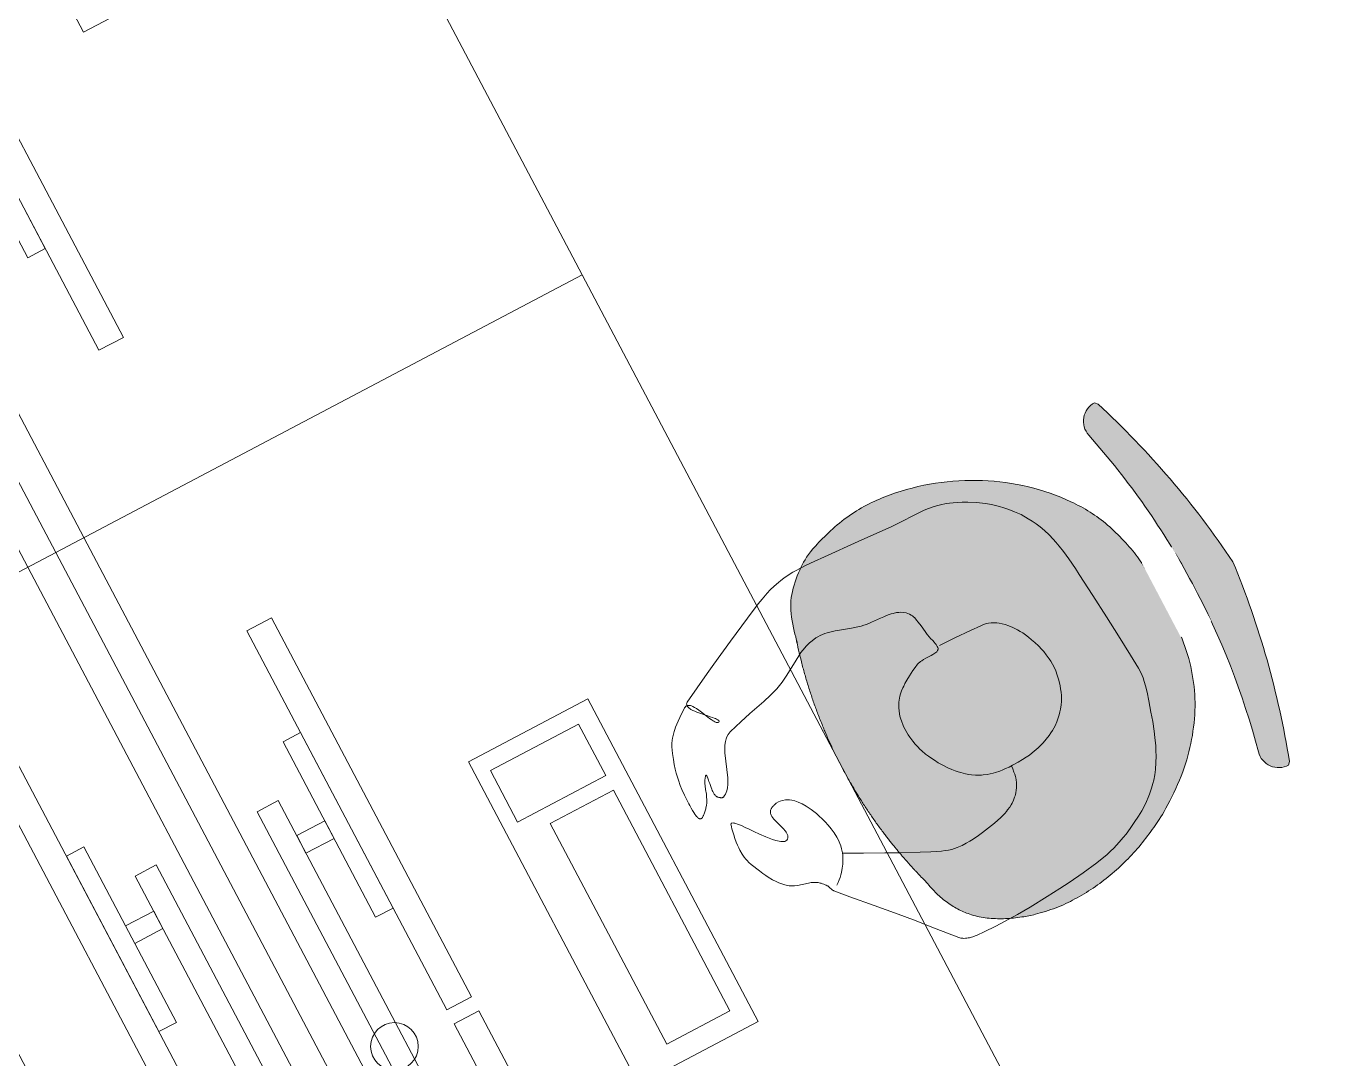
# Model space of a CAD drawing. Header units: millimetres. Extents: x 76548 to 83157, y 1824 to 49172.
# Drawn here: x 79075 to 80727, y 16327 to 17628 of the extents above; entities that cross this region are included whole.
import ezdxf

# ---------------------------------------------------------------- set-up
doc = ezdxf.new("R2010")
doc.units = ezdxf.units.MM
doc.header["$MEASUREMENT"] = 0
doc.layers.add('FURN-FILE', color=211, linetype='Continuous', lineweight=0)
doc.layers.add('FURN-WKST', color=42, linetype='Continuous', lineweight=13)

# ---------------------------------------------------------------- blocks, each defined once
blk = doc.blocks.new('*U137')
at = {"color": 0, "linetype": 'ByBlock', "lineweight": -2, "flags": 128}
for points in [[(-93.8, -226.5), (-76.1, 233.1), (93.8, 226.5), (76.1, -233.1), (-93.8, -226.5)], [(65, 131.6), (67.8, 204.9), (-57.6, 209.7), (-60.4, 136.4), (65, 131.6)], [(-37.9, -200.2), (-25.8, 114.3), (64.2, 110.8), (52, -203.7), (-37.9, -200.2)]]:
    blk.add_lwpolyline(points, close=True, dxfattribs=at)
blk = doc.blocks.new('wrk3_25')
at = {"layer": 'FURN-FILE', "color": 0, "linetype": 'Continuous', "lineweight": 0, "flags": 128}
for points in [[(760, 166.9), (1300, 166.9), (1300, 201.9), (760, 201.9), (760, 166.9)], [(905, 166.9), (1155, 166.9), (1155, 141.9), (905, 141.9), (905, 166.9)]]:
    blk.add_lwpolyline(points, close=True, dxfattribs=at)
at = {"layer": 'FURN-WKST', "color": 0}
blk.add_line((0, 40), (1500, 40), dxfattribs=at)
at = {"layer": 'FURN-WKST', "color": 0, "flags": 128}
blk.add_lwpolyline([(0, 0), (1500, 0), (1500, 750), (0, 750), (0, 0)], close=True, dxfattribs=at)
at = {"layer": 'FURN-FILE', "color": 0, "linetype": 'Continuous', "lineweight": 0, "rotation": 92.21320400544748}
blk.add_blockref('*U137', (706.2, 421.9), dxfattribs=at)
blk = doc.blocks.new('wrk3_27')
at = {"layer": 'FURN-WKST', "color": 0}
blk.add_line((0, 40), (1500, 40), dxfattribs=at)
at = {"layer": 'FURN-WKST', "color": 0, "extrusion": (0, 0, -1), "flags": 128}
blk.add_lwpolyline([(0, 0), (-1500, 0), (-1500, 750), (0, 750), (0, 0)], close=True, dxfattribs=at)
blk = doc.blocks.new('*U149')
at = {"color": 0, "linetype": 'ByBlock', "lineweight": -2, "extrusion": (0, 0, -1), "flags": 128}
for points in [[(93.8, -226.5), (76.1, 233.1), (-93.8, 226.5), (-76.1, -233.1), (93.8, -226.5)], [(-65, 131.6), (-67.8, 204.9), (57.6, 209.7), (60.4, 136.4), (-65, 131.6)], [(37.9, -200.2), (25.8, 114.3), (-64.2, 110.8), (-52, -203.7), (37.9, -200.2)]]:
    blk.add_lwpolyline(points, close=True, dxfattribs=at)
blk = doc.blocks.new('wrk3_28')
at = {"layer": 'FURN-FILE', "color": 0, "linetype": 'Continuous', "lineweight": 0, "extrusion": (0, 0, -1), "flags": 128}
for points in [[(-200, 166.9), (-740, 166.9), (-740, 201.9), (-200, 201.9), (-200, 166.9)], [(-345, 166.9), (-595, 166.9), (-595, 141.9), (-345, 141.9), (-345, 166.9)], [(-457.5, 141.9), (-482.5, 141.9), (-482.5, 101.9), (-457.5, 101.9), (-457.5, 141.9)], [(-407.5, 101.9), (-1092.5, 101.9), (-1092.5, 71.9), (-407.5, 71.9), (-407.5, 101.9)]]:
    blk.add_lwpolyline(points, close=True, dxfattribs=at)
at = {"layer": 'FURN-WKST', "color": 0}
blk.add_line((0, 40), (1500, 40), dxfattribs=at)
at = {"layer": 'FURN-WKST', "color": 0, "extrusion": (0, 0, -1), "flags": 128}
blk.add_lwpolyline([(0, 0), (-1500, 0), (-1500, 750), (0, 750), (0, 0)], close=True, dxfattribs=at)
at = {"layer": 'FURN-FILE', "color": 0, "linetype": 'Continuous', "lineweight": 0, "rotation": 92.21320400544748}
blk.add_blockref('*U149', (706.2, 421.9), dxfattribs=at)
blk = doc.blocks.new('*U151')
at = {"linetype": 'ByBlock', "lineweight": -2, "extrusion": (0, 0, -1)}
blk.add_hatch(color=7, dxfattribs=at).paths.add_polyline_path([(240, 333.8, 0.058838), (-17.8, 378.3, 0.058838), (-270.6, 310.9), (-274, 307.6, 0.485231), (-240.2, 283.4, -0.059133), (-15.2, 320.4, -0.059133), (212.3, 303.7, 0.485231), (243.7, 330.9)])
h = blk.add_hatch(color=7, dxfattribs=at)
edge = h.paths.add_edge_path()
edge.add_spline(control_points=[(177.4, -145.2), (207.7, -138.4), (239.5, -120.2), (285.5, -39.3), (282.8, 112.4), (154.2, 268.8), (37, 282.3), (-13.3, 278.2)], knot_values=[0, 0, 0, 0, 0.127805, 0.173291, 0.430539, 0.788352, 1, 1, 1, 1], degree=3, periodic=0)
edge.add_spline(control_points=[(-13.3, 278.2), (-63.7, 277.8), (-179.2, 253.8), (-293.3, 86.5), (-282.4, -64.8), (-229.3, -141.2), (-196, -156.5), (-165.2, -160.6)], knot_values=[0, 0, 0, 0, 0.211648, 0.569461, 0.826709, 0.872195, 1, 1, 1, 1], degree=3, periodic=0)
edge.add_line((-165.2, -160.6), (-165.2, -160.8))
edge.add_arc((-20, 427.7), 606.2, 256.1357, 272.5726)
edge.add_arc((-20, 427.7), 606.2, 272.5725, 289.0094)
edge.add_line((177.4, -145.4), (177.4, -145.2))
at = {"color": 0, "linetype": 'ByBlock', "lineweight": -2, "extrusion": (0, 0, -1), "flags": 128}
blk.add_lwpolyline([(240, 333.8, 0.058838), (-17.8, 378.3), (-17.8, 378.3, 0.058838), (-270.6, 310.9), (-274, 307.6, 0.485231), (-240.2, 283.4), (-240.2, 283.4, -0.059133), (-15.2, 320.4, -0.059133), (212.3, 303.7), (212.3, 303.7, 0.485231), (243.7, 330.9), (240, 333.8)], format="xyb", close=True, dxfattribs=at)
at = {"color": 0, "linetype": 'ByBlock', "lineweight": -2}
blk.add_rational_spline([(-177.4, -145.2), (-207.7, -138.4), (-239.5, -120.2), (-285.5, -39.3), (-282.8, 112.4), (-154.2, 268.8), (-37, 282.3), (13.3, 278.2), (63.7, 277.8), (179.2, 253.8), (293.3, 86.5), (282.4, -64.8), (229.3, -141.2), (196, -156.5), (165.2, -160.6), (165.2, -160.6), (165.2, -160.7), (165.2, -160.8), (108.8, -174.7), (50.9, -180.5), (-7.2, -177.9), (-65.3, -175.2), (-122.4, -164.4), (-177.4, -145.4), (-177.4, -145.3), (-177.4, -145.3), (-177.4, -145.2)], [1, 1, 1, 1, 1, 1, 1, 1, 1, 1, 1, 1, 1, 1, 1, 1, 1, 1, 0.993153505411, 0.993153505411, 1, 0.993153505411, 0.993153505411, 1, 1, 1, 1], degree=3, knots=[0, 0, 0, 0, 0.021301, 0.028882, 0.071757, 0.131392, 0.166667, 0.166667, 0.166667, 0.201941, 0.261577, 0.304452, 0.312032, 0.333333, 0.333333, 0.333333, 0.5, 0.5, 0.5, 0.666667, 0.666667, 0.666667, 0.833333, 0.833333, 0.833333, 1, 1, 1, 1], dxfattribs=at)
blk.add_wipeout([(-37.7, 321.4), (67.7, 317.3), (66, 274.1), (-39.4, 278.1)], dxfattribs=at)
blk = doc.blocks.new('*U152')
at = {"color": 0, "linetype": 'ByBlock', "lineweight": -2, "extrusion": (0, 0, -1), "flags": 128}
for points in [[(67.6, 119.9), (64.7, 117.5), (62, 115.1), (59.6, 112.8), (57.4, 110.4), (55.5, 108.1), (52.1, 103.6), (49.4, 99.3), (47.3, 95.5), (45.7, 92), (44.5, 88.8), (43.6, 86), (42.3, 81), (41.6, 77.1), (41.3, 74.2), (41.2, 69.7), (41.4, 65.2), (42.2, 59), (43.3, 52.9), (44.7, 47.1), (46.3, 41.6), (48, 36.5), (49.8, 31.7), (51.6, 27.4), (53.5, 23.4), (55.3, 19.8), (59.2, 13.4), (62.8, 8.3), (66.3, 4.3), (69.4, 1.3), (72.3, -1.1), (74.9, -2.8), (77.3, -4), (79.4, -5), (83.2, -6.1), (86.1, -6.5), (88.3, -6.6), (91.8, -6.2), (95.3, -5.4), (96.1, -5.1), (96.8, -4.8), (97.4, -4.5), (97.9, -4.3), (98.4, -4), (99.1, -3.6), (99.7, -3.2), (100.1, -3), (100.6, -2.6), (101.2, -2.1), (102, -1.3), (102.7, -0.5), (103.2, 0.4), (103.5, 1.4), (103.8, 2.4), (103.9, 3.4), (104, 4.4), (103.9, 6.4), (103.6, 8.5), (103.1, 10.5), (102.6, 12.4), (97.4, 27.4), (97, 29.2), (96.6, 30.7), (96.4, 32), (96.2, 34.1), (96.2, 35.6), (96.4, 36.7), (96.8, 38.1), (97.5, 39.4), (98.7, 40.7), (100, 41.5), (101.4, 41.8), (102.9, 41.7), (104.4, 41.3), (106, 40.6), (107.6, 39.7), (109.2, 38.6), (110.9, 37.3), (112.5, 36), (115.7, 32.9), (118.9, 29.7), (121.9, 26.3), (127.6, 19.7), (132.5, 13.7), (136.6, 8.5), (140.1, 4.3), (142.9, 1), (145.3, -1.7), (147.1, -3.6), (148.7, -5.1), (149.9, -6.2), (150.9, -6.9), (151.7, -7.4), (152.9, -7.9), (153.6, -7.9), (154.1, -7.7), (154.7, -7.1), (155, -6.1), (155.5, -3.8), (156, -1.4), (156.5, 1.2), (156.9, 3.7), (157.3, 6.3), (158, 11.4), (158.4, 16.1), (158.6, 20.3), (158.7, 24.1), (158.7, 27.5), (158.2, 33.3), (157.6, 37.6), (157, 40.8), (156.3, 43.1), (155.2, 46.4), (153.8, 49.5), (147.6, 61.7), (145.3, 66.2), (143.1, 70), (141.2, 73.2), (137.6, 78.7), (134.6, 82.7), (132.3, 85.5), (130.4, 87.5), (127.5, 90.4), (124.3, 93.1), (122.2, 94.6), (120.2, 95.8), (118.2, 96.7), (116.2, 97.5), (112.4, 98.7), (98.7, 102), (95.3, 103), (92.9, 103.8), (91.2, 104.6), (88.7, 105.9), (87.5, 106.7), (86.3, 107.6), (85.3, 108.4), (84.4, 109.2), (83.6, 109.8), (83, 110.5), (81.8, 111.6), (81, 112.4), (80.5, 113.1), (79.6, 114.2), (78.8, 115.3), (78.4, 115.8), (78.1, 116.4), (77.9, 116.9), (77.4, 117.9), (76.7, 119.7), (76.2, 121), (75.8, 122), (75.4, 122.7), (75.1, 123.2), (74.6, 123.9), (74.3, 124.3), (74, 124.6), (59.1, 140.2), (36.2, 163.2), (13.5, 186.2), (-0.5, 201.1), (-21.4, 223.6), (-32, 234.8), (-42.6, 245.8), (-43.7, 246.8), (-44.7, 247.6), (-45.8, 248.3), (-46.8, 248.9), (-47.8, 249.5), (-49.7, 250.3), (-51.5, 251), (-53.1, 251.4), (-54.5, 251.8), (-57, 252.3), (-59, 252.5), (-61.9, 252.8), (-64.7, 252.9), (-74.3, 253.1), (-90.9, 253), (-103.3, 252.6), (-121.7, 251.6), (-140.3, 250), (-165.4, 247.4), (-184.1, 245.1), (-198.1, 243.3), (-219, 240), (-240.1, 236.2), (-248.6, 234.3), (-255.9, 232.3), (-262.1, 230.3), (-267.5, 228.5), (-276.9, 224.8), (-283.8, 221.7), (-289, 219.2), (-296.8, 215.1), (-304.7, 210.7), (-312.8, 205.8), (-319.6, 201.3), (-325.3, 197.1), (-330, 193.3), (-334.1, 189.8), (-337.5, 186.7), (-343.1, 181), (-347.1, 176.5), (-349.9, 173), (-353.9, 167.6), (-357.5, 162), (-362, 154.1), (-365.5, 147.1), (-368.4, 140.8), (-370.8, 135.1), (-374.6, 125.1), (-377.2, 117.5), (-380.7, 105.9), (-383.7, 94.3), (-387.5, 80.2), (-390.2, 69.6), (-391.9, 61.6), (-392.9, 55.6), (-393.4, 51.1), (-393.6, 47.7), (-393.7, 42.5), (-393.4, 37.4), (-391.6, 18.3), (-388.4, -10.2), (-385, -38.5), (-381.1, -69.9), (-377.2, -101.3), (-376.1, -110), (-373.9, -124.9), (-371.9, -136), (-370, -144.4), (-368.3, -150.7), (-366.8, -155.5), (-364.4, -162.8), (-361.5, -170.2), (-358.6, -176.7), (-355.7, -182.5), (-352.7, -187.8), (-349.7, -192.5), (-343.7, -201), (-338, -207.9), (-332.7, -213.6), (-327.9, -218.3), (-323.5, -222.2), (-315.5, -228.5), (-309.3, -233), (-299.7, -239), (-289.8, -244.3), (-283.6, -247.3), (-278, -249.6), (-273, -251.6), (-268.5, -253.1), (-264.6, -254.3), (-257.5, -256.1), (-252.2, -257.2), (-248.1, -257.8), (-242, -258.5), (-235.9, -258.8), (-230.1, -258.7), (-220.1, -258.5), (-205.3, -258), (-197.8, -257.9), (-190.4, -257.9), (-143.9, -259), (-97.3, -260.2), (-82.8, -260.5), (-71.9, -260.5), (-63.7, -260.4), (-57.6, -260.1), (-53, -259.8), (-46.1, -259), (-39.2, -258), (-34.9, -257.1), (-31, -256.2), (-23.8, -254.1), (-17.6, -252), (-12.3, -249.9), (-3.1, -245.9), (3.7, -242.6), (23.8, -232.2), (55.3, -215.5), (86.8, -198.5), (99.7, -191.5), (118.9, -180.6), (137.8, -169.7), (138.8, -168.9), (139.6, -168), (140, -167), (140.2, -166), (140.1, -165), (139.9, -163.9), (139.5, -162.8), (139, -161.7), (138.4, -160.6), (137.7, -159.5), (136.1, -157.3), (134.3, -155.1), (132.5, -153.1), (128.7, -149.2), (125.2, -145.8), (122.2, -142.9), (119.7, -140.5), (117.7, -138.5), (116.1, -136.9), (114.9, -135.6), (113.9, -134.5), (113.3, -133.7), (112.8, -133), (112.5, -132.4), (112.1, -131.5), (112.1, -131), (112.1, -130.6), (112.4, -130.2), (113, -129.9), (113.8, -129.8), (114.5, -129.9), (115.2, -130.3), (116, -130.9), (116.7, -131.6), (117.4, -132.4), (118.1, -133.4), (118.7, -134.4), (120.1, -136.7), (121.4, -139.1), (122.6, -141.5), (125, -146.3), (127.1, -150.6), (129.1, -154.3), (130.8, -157.3), (132.4, -159.6), (133.8, -161.5), (135, -162.9), (136.1, -163.9), (137.1, -164.7), (137.9, -165.2), (138.7, -165.5), (140, -165.9), (141, -165.9), (141.8, -165.7), (143, -165.3), (144.2, -164.5), (154.7, -156.2), (158.6, -153), (161.9, -150.2), (164.7, -147.6), (167, -145.4), (169, -143.3), (172.2, -139.6), (174.4, -136.7), (175.9, -134.5), (177.9, -131), (179.6, -127.4), (182.6, -119.4), (184.9, -112.2), (186.7, -105.7), (188.1, -100), (189.1, -94.9), (190.5, -85.8), (191.2, -78.8), (191.6, -73.5), (191.8, -65.3), (191.5, -57), (191.4, -55), (191.4, -53), (191.3, -50.9), (191.1, -47), (190.8, -43.6), (190.5, -40.7), (190.2, -38.2), (189.8, -36.3), (189.5, -34.7), (189.1, -33.4), (188.7, -32.5), (188.4, -31.7), (188, -31.1), (187.7, -30.7), (187.4, -30.4), (186.8, -29.9), (186.4, -29.7), (186, -29.6), (185.4, -29.6), (184.8, -29.7), (184.1, -30), (183.5, -30.3), (182.9, -30.7), (182.3, -31.1), (181.7, -31.5), (181.2, -31.9), (180.2, -32.8), (179.3, -33.6), (177.7, -35.2), (176.6, -36.5), (175, -38.4), (174.2, -39.3), (173.5, -40.2), (172, -42.1), (170.8, -44.1), (169.8, -46), (169, -47.8), (167.5, -51.4), (166.3, -54.7), (164.5, -60.5), (163.1, -64.7), (162, -67.7), (161.1, -69.9), (160.3, -71.4), (159.1, -73.6), (157.7, -75.5), (157.3, -76), (156.9, -76.3), (156.6, -76.5), (156.4, -76.4), (156.2, -76.3), (156.1, -76), (156, -75.6), (155.9, -75.2), (155.9, -74.7), (155.9, -74.1), (155.9, -73.5), (156, -72.1), (156.1, -70.7), (156.2, -69.2), (156.4, -67.8), (156.7, -64.8), (157.2, -59.5), (157.4, -57.4), (157.5, -55.7), (157.5, -54.3), (157.5, -53.1), (157.5, -52.1), (157.3, -50.4), (157.2, -49.3), (157, -48.6), (156.7, -47.6), (156.2, -46.8), (155.9, -46.4), (155.6, -46), (155.3, -45.6), (155, -45.2), (154.6, -44.9), (153.9, -44.2), (153.2, -43.6), (152.6, -43.2), (152.1, -42.8), (151.6, -42.5), (151.2, -42.3), (150.8, -42.2), (150.5, -42.1), (150.2, -42), (149.8, -41.9), (149.4, -41.9), (149.2, -41.9), (148.8, -41.9), (148.4, -42.1), (146.4, -43.1), (144.5, -44.3), (142.9, -45.7), (141.4, -47.2), (138.7, -50.5), (136.5, -54.1), (134.7, -57.7), (133.1, -61.4), (122.8, -91.5), (121.3, -95), (119.9, -97.9), (118.5, -100.4), (115.9, -104.3), (113.7, -106.8), (111.8, -108.5), (108.8, -110.7), (107.2, -111.6), (105.4, -112.4), (96.1, -115.7), (87.8, -118.3), (72.9, -122.6), (50.5, -128.9), (39.5, -132.4), (28.8, -136.2), (23.9, -138.3), (19.4, -140.6), (11.1, -145.4), (-3.3, -154.8), (-14.2, -161.6), (-18.3, -164), (-22, -165.9), (-28.5, -168.8), (-33.5, -170.6), (-37.4, -171.6), (-43.3, -172.6), (-46.3, -172.9), (-49.4, -173), (-52.7, -172.9), (-55.9, -172.6), (-58.8, -172.3), (-64.2, -171.3), (-68.9, -170.3), (-77, -168), (-89, -164.4), (-95.1, -162.8), (-101.1, -161.4), (-104.8, -160.8), (-108.4, -160.4), (-115.2, -160), (-127.4, -159.8), (-131.9, -159.7), (-135.9, -159.5), (-139.2, -159.2), (-142.1, -158.8), (-144.5, -158.4), (-148.7, -157.5), (-151.6, -156.5), (-153.8, -155.6), (-156.8, -154), (-159.6, -152), (-161.3, -150.3), (-162.8, -148.6), (-164, -146.8), (-165, -145), (-165.8, -143.2), (-166.5, -141.5), (-167.5, -138), (-168.3, -134.9), (-169.4, -129.1), (-170.9, -120.3), (-171.8, -116), (-172.8, -111.8), (-173.4, -109.7), (-174.6, -106), (-175.4, -103.2), (-175.9, -101.1), (-176.2, -99.6), (-176.4, -98.5), (-176.5, -97.7), (-176.6, -96.6), (-176.7, -95.4), (-176.6, -94.6), (-176.4, -93.9), (-176.1, -93.3), (-175.7, -92.8), (-175.3, -92.3), (-174.8, -91.9), (-174.2, -91.6), (-173, -91), (-171.6, -90.6), (-170.2, -90.3), (-168.8, -90.1), (-167.3, -90), (-164.5, -89.8), (-161.9, -89.7), (-157.2, -89.6), (-153.7, -89.4), (-151.2, -89.1), (-149.4, -88.9), (-148.1, -88.6), (-146.3, -88.1), (-144.7, -87.4), (-140.1, -85), (-135.9, -82.7), (-132.3, -80.6), (-129.1, -78.7), (-123.6, -75.2), (-119.7, -72.4), (-116.9, -70.1), (-114.8, -68.4), (-111.9, -65.8), (-109.2, -63), (-107.2, -60.8), (-105.5, -58.5), (-104, -56.3), (-102.7, -54.2), (-101.5, -52.1), (-99.6, -48), (-98.2, -44.3), (-97.1, -40.9), (-96.3, -37.9), (-95.8, -35.2), (-95.1, -30.4), (-94.8, -26.8), (-94.7, -24), (-94.7, -19.9), (-95.1, -15.7), (-95.5, -12.1), (-96, -8.7), (-97.2, -2.7), (-98.4, 2.4), (-99.7, 6.7), (-101, 10.4), (-102.3, 13.6), (-104.7, 19.2), (-106.8, 23.3), (-108.6, 26.4), (-111.4, 31.1), (-114.5, 35.9), (-118.8, 41.9), (-122.7, 46.8), (-126.2, 50.9), (-129.3, 54.3), (-132.2, 57.1), (-134.8, 59.5), (-139.4, 63.3), (-142.9, 65.9), (-145.7, 67.7), (-149.9, 70.2), (-154.3, 72.3), (-156.7, 73.4), (-159, 74.3), (-163.5, 75.7), (-167.4, 76.8), (-171, 77.5), (-174.2, 78.1), (-179.8, 78.8), (-184.2, 79.1), (-187.5, 79.2), (-192.5, 79.3), (-197.6, 79.2), (-205.4, 78.8), (-212, 78.2), (-217.5, 77.5), (-222.3, 76.8), (-226.4, 75.9), (-229.9, 75.1), (-236.2, 73.3), (-240.9, 71.7), (-244.4, 70.3), (-249.8, 68), (-255.3, 65.2), (-258.8, 63.3), (-261.9, 61.4), (-264.7, 59.5), (-267.2, 57.6), (-271.6, 53.9), (-275.2, 50.4), (-278.1, 47.2), (-280.5, 44.3), (-282.5, 41.7), (-285.6, 37.1), (-287.6, 33.5), (-289, 30.7), (-290.9, 26.6), (-292.5, 22.4), (-293.8, 18.4), (-294.8, 14.7), (-296.4, 7.6), (-297.4, 1.2), (-297.9, -4.5), (-298, -9.6), (-297.9, -14.1), (-297.6, -18.1), (-297.1, -21.7), (-296, -28), (-294.9, -32.9), (-293.9, -36.6), (-292, -42.3), (-289.8, -48.1), (-287.6, -53.1), (-285.4, -57.7), (-283.2, -61.8), (-281.1, -65.6), (-279, -68.9), (-277, -72), (-273, -77.3), (-269.2, -81.5), (-265.8, -84.8), (-262.7, -87.4), (-259.8, -89.5), (-257.3, -91.1), (-255, -92.4), (-250.8, -94.2), (-247.6, -95.3), (-245.1, -95.9), (-241.3, -96.5), (-237.3, -96.8), (-223, -96.9), (-201.3, -96.9), (-179.6, -96.6)], [(44.3, 86.5), (19.9, 97.9), (-4.6, 109.4), (-20.8, 116.9), (-45.2, 127.7), (-57.5, 133), (-69.9, 138.1), (-74.3, 139.6), (-78.5, 140.8), (-82.5, 141.7), (-86.2, 142.3), (-89.7, 142.7), (-96.5, 143), (-102.4, 142.8), (-107.6, 142.4), (-112.3, 141.9), (-120.5, 140.6), (-126.7, 139.4), (-136, 137.4), (-145.5, 135.1), (-150.9, 133.8), (-155.4, 132.4), (-159.2, 131.1), (-162.4, 129.8), (-165.2, 128.6), (-167.5, 127.4), (-171.5, 125.2), (-174.3, 123.4), (-176.4, 121.9), (-179.4, 119.5), (-182.3, 116.8), (-183.7, 115.3), (-184.9, 113.9), (-186, 112.5), (-188, 109.7), (-189.5, 107.2), (-190.7, 104.9), (-191.7, 102.9), (-192.4, 101), (-193.5, 97.8), (-194.2, 95.3), (-194.6, 93.4), (-195.1, 90.6), (-195.4, 87.7), (-195.7, 83.5), (-196, 79.2)]]:
    blk.add_lwpolyline(points, dxfattribs=at)
blk = doc.blocks.new('*U153')
at = {"color": 0, "linetype": 'ByBlock', "lineweight": -2, "flags": 128}
for points in [[(-93.8, -226.5), (-76.1, 233.1), (93.8, 226.5), (76.1, -233.1), (-93.8, -226.5)], [(65, 131.6), (67.8, 204.9), (-57.6, 209.7), (-60.4, 136.4), (65, 131.6)], [(-37.9, -200.2), (-25.8, 114.3), (64.2, 110.8), (52, -203.7), (-37.9, -200.2)]]:
    blk.add_lwpolyline(points, close=True, dxfattribs=at)
blk = doc.blocks.new('wrk3_29')
at = {"layer": 'FURN-FILE', "color": 0, "linetype": 'Continuous', "lineweight": 0, "flags": 128}
for points in [[(200, 166.9), (740, 166.9), (740, 201.9), (200, 201.9), (200, 166.9)], [(760, 166.9), (1300, 166.9), (1300, 201.9), (760, 201.9), (760, 166.9)], [(345, 166.9), (595, 166.9), (595, 141.9), (345, 141.9), (345, 166.9)], [(457.5, 141.9), (482.5, 141.9), (482.5, 101.9), (457.5, 101.9), (457.5, 141.9)], [(407.5, 101.9), (1092.5, 101.9), (1092.5, 71.9), (407.5, 71.9), (407.5, 101.9)]]:
    blk.add_lwpolyline(points, close=True, dxfattribs=at)
at = {"layer": 'FURN-FILE', "color": 0, "linetype": 'Continuous', "lineweight": 0}
blk.add_circle((750, 86.9), 30, dxfattribs=at)
at = {"layer": 'FURN-WKST', "color": 0}
blk.add_line((0, 40), (1500, 40), dxfattribs=at)
at = {"layer": 'FURN-FILE', "color": 0, "linetype": 'Continuous', "lineweight": 0, "extrusion": (0, 0, -1), "rotation": 2.212929250014379}
blk.add_blockref('*U151', (-705.9, 928), dxfattribs=at)
at = {"layer": 'FURN-FILE', "color": 0, "linetype": 'Continuous', "lineweight": 0, "rotation": 92.21320400544748}
blk.add_blockref('*U153', (706.2, 421.9), dxfattribs=at)
at = {"layer": 'FURN-WKST', "color": 0, "flags": 128}
blk.add_lwpolyline([(0, 0), (1500, 0), (1500, 750), (0, 750), (0, 0)], close=True, dxfattribs=at)
at = {"layer": 'FURN-FILE', "color": 0, "linetype": 'Continuous', "lineweight": 0, "extrusion": (0, 0, -1), "rotation": 92.21292925001437}
blk.add_blockref('*U152', (-713.2, 747.1), dxfattribs=at)

msp = doc.modelspace()

# ---------------------------------------------------------------- block references
at = {"layer": 'FURN-FILE', "linetype": 'Continuous', "lineweight": 0, "rotation": 297.8126534344769}
msp.add_blockref('wrk3_25', (78412.7, 18291.7), dxfattribs=at)

# ---------------------------------------------------------------- next in the draw order: block references
at = {"layer": 'FURN-FILE', "linetype": 'Continuous', "lineweight": 0, "extrusion": (0, 0, -1), "rotation": 242.1873465655231}
msp.add_blockref('wrk3_27', (-78412.7, 18291.7), dxfattribs=at)

# ---------------------------------------------------------------- next in the draw order: block references
msp.add_blockref('wrk3_28', (-79112.6, 16965), dxfattribs=at)

# ---------------------------------------------------------------- next in the draw order: block references
at = {"layer": 'FURN-FILE', "linetype": 'Continuous', "lineweight": 0, "rotation": 297.8126534344769}
msp.add_blockref('wrk3_29', (79112.6, 16965), dxfattribs=at)

doc.saveas('drawing.dxf')
